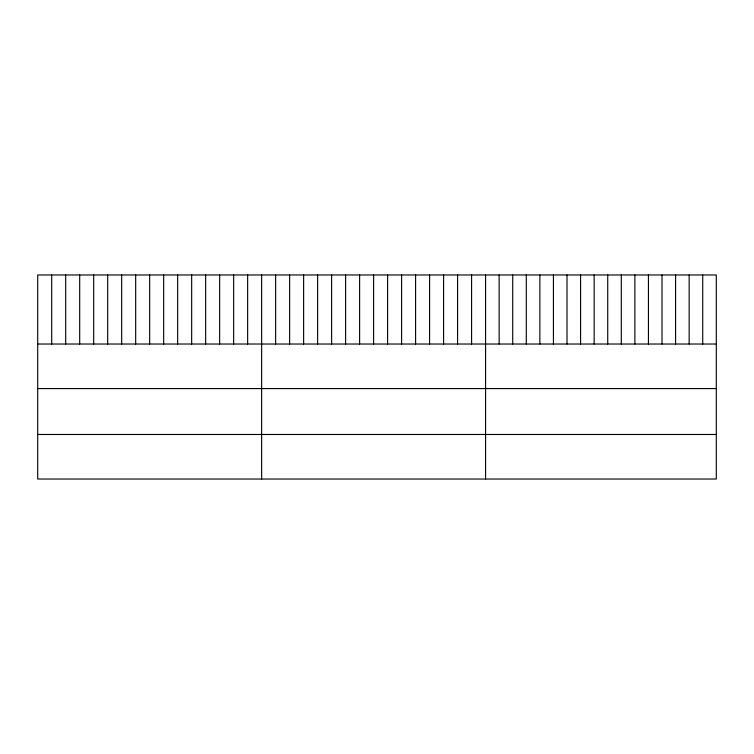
<?xml version="1.0" encoding="UTF-8"?>
<svg xmlns="http://www.w3.org/2000/svg" width="754" height="754" viewBox="0 0 754 754"><rect width="100%" height="100%" fill="white"/><g stroke="black" fill="none" stroke-linecap="round" stroke-linejoin="round"><path stroke-width="1.13" d="M716.3 344.022L716.3 479.026L37.7 479.026L37.7 274.974L716.3 274.974L716.3 344.022L37.7 344.022M37.7 388.574L716.3 388.574M37.7 434.474L716.3 434.474M702.728 274.974L702.728 344.022M689.156 274.974L689.156 344.022M675.584 274.974L675.584 344.022M662.012 274.974L662.012 344.022M648.44 274.974L648.44 344.022M634.868 274.974L634.868 344.022M621.296 274.974L621.296 344.022M607.724 274.974L607.724 344.022M594.152 274.974L594.152 344.022M580.58 274.974L580.58 344.022M567.008 274.974L567.008 344.022M553.436 274.974L553.436 344.022M539.864 274.974L539.864 344.022M526.292 274.974L526.292 344.022M512.72 274.974L512.72 344.022M499.148 274.974L499.148 344.022M485.576 274.974L485.576 479.026M471.58 274.974L471.58 344.022M457.584 274.974L457.584 344.022M443.588 274.974L443.588 344.022M429.591 274.974L429.591 344.022M415.595 274.974L415.595 344.022M401.599 274.974L401.599 344.022M387.603 274.974L387.603 344.022M373.607 274.974L373.607 344.022M359.611 274.974L359.611 344.022M345.615 274.974L345.615 344.022M331.619 274.974L331.619 344.022M317.623 274.974L317.623 344.022M303.626 274.974L303.626 344.022M289.63 274.974L289.63 344.022M275.634 274.974L275.634 344.022M261.638 274.974L261.638 479.026M247.642 274.974L247.642 344.022M233.646 274.974L233.646 344.022M219.65 274.974L219.65 344.022M205.653 274.974L205.653 344.022M191.657 274.974L191.657 344.022M177.661 274.974L177.661 344.022M163.665 274.974L163.665 344.022M149.669 274.974L149.669 344.022M135.673 274.974L135.673 344.022M121.677 274.974L121.677 344.022M107.681 274.974L107.681 344.022M93.684 274.974L93.684 344.022M79.688 274.974L79.688 344.022M65.692 274.974L65.692 344.022M51.696 274.974L51.696 344.022"/></g></svg>
